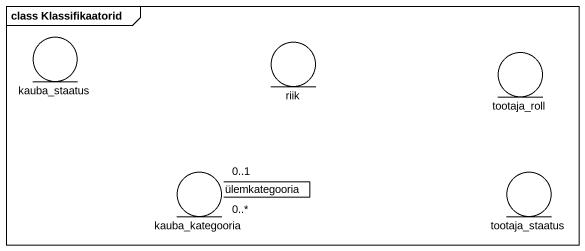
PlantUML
@startuml
mainframe class Klassifikaatorid
entity kauba_staatus
entity riik
entity tootaja_roll
entity kauba_kategooria
entity tootaja_staatus
kauba_kategooria "0..*" -- "0..1" kauba_kategooria : ülemkategooria
@enduml
